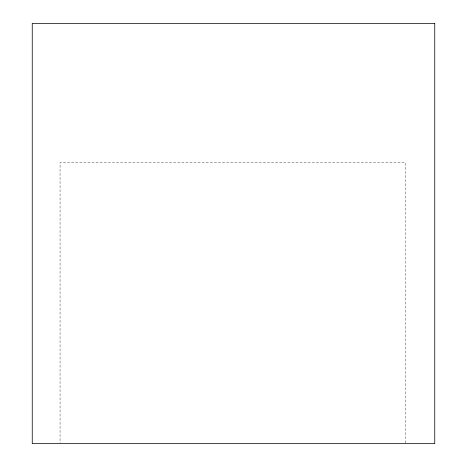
<?xml version="1.0" encoding="UTF-8"?>
<svg xmlns="http://www.w3.org/2000/svg" width="467" height="467" viewBox="0 0 467 467"><rect width="100%" height="100%" fill="white"/><g stroke="black" fill="none" stroke-linecap="round" stroke-linejoin="round"><path stroke-width="0.35" stroke-dasharray="2.33 1.75" d="M405.391 442.92L405.391 162.51L60.062 162.51L60.062 442.92"/><path stroke-width="0.7" d="M434.748 23.35L32.252 23.35L32.252 443.65L434.748 443.65L434.748 23.35"/></g></svg>
